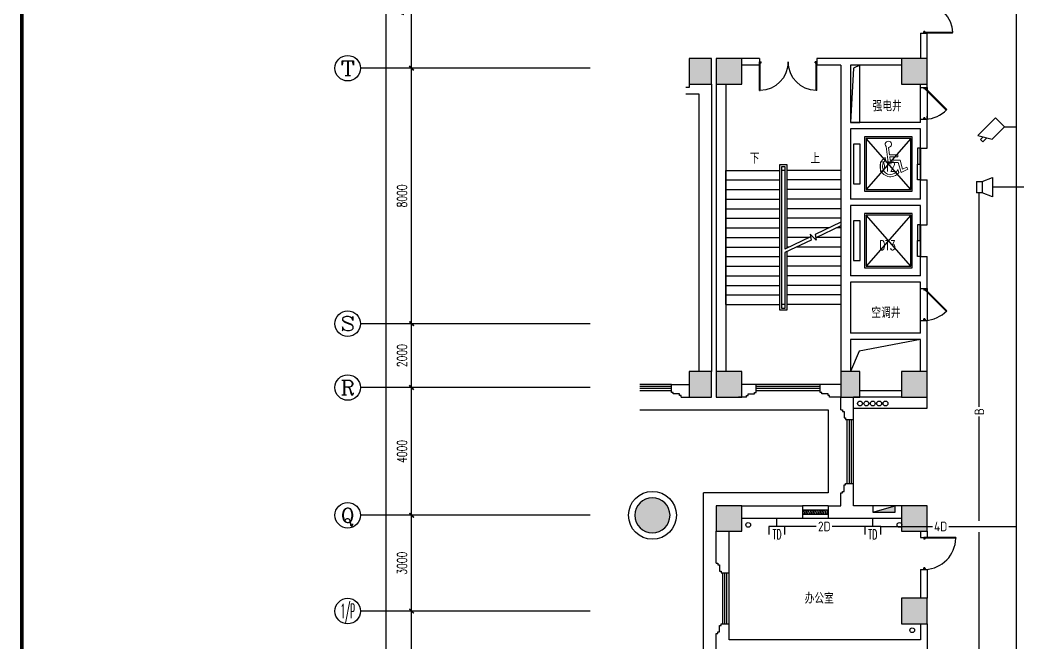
# Model space of a CAD drawing. Extents: x 190999 to 834799, y -200814 to 215286.
# Drawn here: x 751639 to 782899, y 109304 to 128814 of the extents above; entities that cross this region are included whole.
import ezdxf
from ezdxf.enums import TextEntityAlignment as Align

# ---------------------------------------------------------------- set-up
doc = ezdxf.new("R2010")
doc.units = 0
doc.header["$LTSCALE"] = 1000
doc.header["$MEASUREMENT"] = 0
doc.linetypes.add('CONTINOUS', pattern=[0])
for name, color, linetype in [('00-EQUIP', 3, 'Continuous'), ('00-SIG_TEXT', 7, 'Continuous'), ('00-WIRE-4', 6, 'Continuous'), ('A-墙线', 2, 'Continuous'), ('A-外包装修', 250, 'Continuous'), ('A-外窗', 145, 'Continuous'), ('A-门', 167, 'Continuous'), ('AXIS', 3, 'Continuous'), ('AXIS_TEXT', 7, 'Continuous'), ('COLUMN', 2, 'Continuous'), ('DIM_SYMB', 3, 'Continuous'), ('EQUIP_消火栓', 6, 'Continuous'), ('PUB_HATCH', 250, 'Continuous'), ('PUB_TEXT', 7, 'Continuous'), ('STAIR', 5, 'Continuous'), ('WALL', 4, 'Continuous'), ('WINDOW', 7, 'Continuous'), ('图框', 189, 'Continuous'), ('房间名称', 7, 'Continuous'), ('桥架', 1, 'Continuous'), ('洞口线', 177, 'Continuous'), ('电井开洞', 6, 'Continuous'), ('雨水管', 3, 'Continuous')]:
    doc.layers.add(name, color=color, linetype=linetype)
doc.layers.add('1-3残疾人坐席', color=7, linetype='Continuous', lineweight=9)
doc.styles.add('-GBCBIGGBENOR', font='GBENOR.shx', dxfattribs={"bigfont": 'GBCBIG.shx'})
doc.styles.add('_COMPLEX', font='COMPLEX.shx', dxfattribs={"width": 0.5})
doc.styles.add('_TCH_AXIS', font='COMPLEX', dxfattribs={"bigfont": 'GBCBIG'})
doc.styles.add('_TCH_DIM', font='SIMPLEX', dxfattribs={"bigfont": 'GBCBIG'})
doc.styles.add('COMPLEX', font='COMPLEX')
doc.styles.add('DIM_FONT', font='SIMPLEX', dxfattribs={"width": 0.7, "bigfont": 'GBCBIG'})
doc.styles.get("Standard").update_dxf_attribs({"font": 'simhei.ttf'})
doc.dimstyles.new('DIMN', dxfattribs={"dimtxt": 300, "dimasz": 100, "dimexe": 250, "dimexo": 300, "dimgap": 150, "dimtad": 1, "dimdec": 0, "dimzin": 0, "dimdsep": 46, "dimtxsty": 'DIM_FONT', "dimblk": 'ARCHTICK', "dimcen": 0.09, "dimclrt": 7, "dimazin": 2, "dimtfac": 1, "dimtdec": 0, "dimtix": 1, "dimtmove": 2, "dimatfit": 3, "dimfxl": 0, "dimtolj": 1, "dimtzin": 0, "dimarcsym": 0})

# ---------------------------------------------------------------- blocks, each defined once
blk = doc.blocks.new('TJAD_TK_A0')
at = {"layer": '图框', "const_width": 1.2}
blk.add_lwpolyline([(2151.999779785468, -431.7027941768342), (2151.999779785468, 389.2972058231658), (997.9997797854685, 389.2972058231658), (997.9997797854685, -431.7027941768342)], close=True, dxfattribs=at)
blk = doc.blocks.new('m1800')
at = {"layer": 'A-墙线'}
for p, q in [((-900, -100), (-900, 100)), ((900, -100), (900, 100))]:
    blk.add_line(p, q, dxfattribs=at)
at = {"layer": 'A-门'}
for p, q in [((-900, 900), (-899.9999999999418, 9.313225746154785e-10)), ((-900, 900), (-880.0000000000582, 899.9999999990687)), ((-880.0000000000582, 899.9999999990687), (-879.9999999999418, 50.00000000093132)), ((880.0000000000582, 899.9999999990687), (879.9999999999418, 50.00000000093132)), ((900, 900), (880.0000000000582, 899.9999999990687)), ((900, 900), (899.9999999999418, 9.313225746154785e-10)), ((-899.9999999999418, 50.00000000093132), (-870.0000000000582, 50.00000000093132)), ((-899.9999999999418, 9.313225746154785e-10), (-849.9999999999418, 9.313225746154785e-10)), ((-870.0000000000582, 50.00000000093132), (-870, 30)), ((-870, 30), (-849.9999999999418, 30.00000000093132)), ((-849.9999999999418, 30.00000000186265), (-849.9999999999418, 9.313225746154785e-10)), ((849.9999999999418, 30.00000000186265), (849.9999999999418, 9.313225746154785e-10)), ((870, 30), (849.9999999999418, 30.00000000093132)), ((899.9999999999418, 9.313225746154785e-10), (849.9999999999418, 9.313225746154785e-10)), ((870.0000000000582, 50.00000000093132), (870, 30)), ((899.9999999999418, 50.00000000093132), (870.0000000000582, 50.00000000093132))]:
    blk.add_line(p, q, dxfattribs=at)
for centre, start, end in [((-900, 0), 0, 88.72665564132167), ((900, 0), 91.27334436201257, 180)]:
    blk.add_arc(centre, 900, start, end, dxfattribs=at)
blk = doc.blocks.new('wza')
at = {"layer": '1-3残疾人坐席', "linetype": 'CONTINOUS'}
for p, q in [((0, 0), (-65.92103317385772, 501.259221150307)), ((40.34413458604831, 245.4232261337456), (10.43635719484882, 472.8400076992111)), ((-83.20065364841139, 80.454939481162), (-93.68438058072934, 160.1725128249964)), ((0, 0), (317.6950926940772, -1.64244556799531e-06)), ((40.3441345867468, 245.4232261337456), (301.9591099754325, 245.4232247801265)), ((63.15117290557828, 71.999999671767), (49.81291678763228, 173.4232260875287)), ((49.81291678763228, 173.4232260875287), (301.9591096029035, 173.4232247829204)), ((63.15117290557828, 71.999999671767), (371.7653968639788, 71.99999807501445)), ((301.9591096029035, 173.4232247829204), (301.959109976131, 245.4232247801265)), ((371.7653968639788, 71.99999807501445), (452.3839526305674, -205.6966173108667)), ((306.5511975293048, -219.8632119825343), (334.2759955825168, -315.3633423000574)), ((317.6950926940772, -1.64244556799531e-06), (407.3163418309996, -308.7070643706247)), ((407.3163418309996, -308.7070643706247), (615.2490263903746, -204.7994084716775)), ((452.3839526305674, -205.6966173108667), (583.0641903625219, -140.3933812931064)), ((583.0641903625219, -140.3933812931064), (615.2490263903746, -204.7994084716775))]:
    blk.add_line(p, q, dxfattribs=at)
for centre, radius, start, end in [((4.099231155589223, 570.3656342902686), 98.37953947765384, 273.7427053465065, 224.6236590530771), ((72.33969137939857, -120.7537110627163), 326.3181513302728, 120.5825845909829, 323.3889255196984), ((72.33969137939857, -120.7537110627163), 254.318151076953, 127.705102857942, 337.0637461616881)]:
    blk.add_arc(centre, radius, start, end, dxfattribs=at)
blk = doc.blocks.new('$TwtSys$00000434')
for p, q in [((-0.5, 0.5), (-0.5, -0.5)), ((-0.5, -0.5), (0.5, 0.5)), ((0.5, 0.5), (-0.5, 0.5)), ((0.5, -0.5), (0.5, 0.5)), ((-0.5, -0.5), (0.5, -0.5))]:
    blk.add_line(p, q)
blk.add_solid([(0.5, -0.5), (0.5, 0.5), (-0.5, -0.5)])
blk = doc.blocks.new('bfm01')
at = {"layer": 'A-墙线'}
for p, q in [((-200.0030517580453, -0.004291533608920872), (-0.003051758045330644, -0.004291533608920872)), ((-200.0030517580453, -1000.004291533609), (-0.003051758045330644, -1000.004291533609))]:
    blk.add_line(p, q, dxfattribs=at)
at = {"layer": 'A-门'}
for p, q in [((-200.0030517578125, -1000.004291533609), (-200.0030517578125, -0.004291533608920872)), ((-100.003051757114, -0.004291533667128533), (-100.003051757114, -50.00429153366713)), ((-70.00305175618269, -50.00429153366713), (-100.003051757114, -50.00429153366713)), ((-50.00305175711401, -30.00429153355071), (-70.00305175804533, -30.00429153360892)), ((-70.00305175804533, -30.00429153360892), (-70.00305175711401, -50.00429153366713)), ((-64.14518738078186, -44.14642715716036), (-50.0030517570849, -30.0042915334343)), ((-64.14518738081097, -44.14642715721857), (602.9494616675365, -711.241076205275)), ((-50.00305175711401, -0.004291533667128533), (-50.00305175711401, -30.00429153355071)), ((-50.00305175714311, -30.00429153360892), (617.0330152155366, -697.0403585060849)), ((-0.003051758045330644, -0.004291533608920872), (-0.003051758045330644, -1000.004291533609)), ((-70.00305175618269, -950.0042915336671), (-100.003051757114, -950.0042915336671)), ((-100.003051757114, -1000.004291533667), (-100.003051757114, -950.0042915336671)), ((-50.00305175711401, -1000.004291533667), (-100.003051757114, -1000.004291533667)), ((-70.00305175804533, -970.0042915337253), (-70.00305175711401, -950.0042915336671)), ((-50.00305175711401, -970.0042915337835), (-70.00305175804533, -970.0042915337253)), ((-50.00305175711401, -1000.004291533667), (-50.00305175711401, -970.0042915337835))]:
    blk.add_line(p, q, dxfattribs=at)
blk.add_arc((-100.003051757114, -0.004291533667128533), 1000, 272.8659839719306, 315.8103116972138, dxfattribs=at)
blk = doc.blocks.new('m1000')
at = {"layer": 'A-墙线'}
for p, q in [((0, 0), (0, 200)), ((1000, 0), (1000, 200))]:
    blk.add_line(p, q, dxfattribs=at)
at = {"layer": 'A-门'}
for p, q in [((0, 1100), (5.820766091346741e-11, 100.0000000009313)), ((0, 1100), (19.99999999994179, 1099.999999999069)), ((19.99999999994179, 1099.999999999069), (20.00000000005821, 150.0000000009313)), ((5.820766091346741e-11, 150.0000000009313), (29.99999999994179, 150.0000000009313)), ((5.820766091346741e-11, 100.0000000009313), (50.00000000005821, 100.0000000009313)), ((29.99999999994179, 150.0000000009313), (30, 130)), ((30, 130), (50.00000000005821, 130.0000000009313)), ((50.00000000005821, 130.0000000018626), (50.00000000005821, 100.0000000009313)), ((950.0000000000582, 130.0000000018626), (950.0000000000582, 100.0000000009313)), ((970.0000000001164, 130), (950.0000000000582, 130.0000000009313)), ((1000.000000000058, 100.0000000009313), (950.0000000000582, 100.0000000009313)), ((970.0000000001746, 150.0000000009313), (970.0000000001164, 130)), ((1000.000000000058, 150.0000000009313), (970.0000000001746, 150.0000000009313)), ((1000.000000000058, 150.0000000009313), (1000.000000000058, 100.0000000009313))]:
    blk.add_line(p, q, dxfattribs=at)
blk.add_arc((5.820766091346741e-11, 100.0000000009313), 1000, 2.865983971930656, 88.85400800037786, dxfattribs=at)
blk = doc.blocks.new('$WINLIB2D$00000039')
at = {"color": 0}
for p, q in [((0.5000000000016556, 0.4999999999536158), (-0.4999999999983444, 0.5000000000445652)), ((-0.4999999999994316, 0.1666666667124446), (0.5000000000005684, 0.1666666666205856)), ((-0.4518745131427337, -0.1666666666260426), (-0.5000000000072333, 0.08358586507802102)), ((-0.383883476490162, -0.166666666632409), (-0.4479860405916867, 0.1666666667078971)), ((-0.3158924398378105, -0.166666666637866), (-0.3799950039392783, 0.1666666667006211)), ((-0.2479014031852032, -0.166666666645142), (-0.3120039672867279, 0.1666666666951642)), ((-0.1799103665328516, -0.1666666666505989), (-0.2440129306343195, 0.1666666666887977)), ((-0.1119193298802728, -0.1666666666569654), (-0.1760218939817975, 0.1666666666824312)), ((-0.04392829322789282, -0.1666666666633319), (-0.1080308573293252, 0.1666666666760648)), ((0.02406274342471448, -0.1666666666696983), (-0.04003982067681022, 0.1666666666696983)), ((0.09205378007703047, -0.1666666666751553), (0.02795121597556971, 0.1666666666642413)), ((0.1600448167296094, -0.1666666666815217), (0.09594225262809175, 0.1666666666578749)), ((0.2280358533819609, -0.1666666666878882), (0.1639332892805214, 0.1666666666505989)), ((0.2960268900345682, -0.1666666666942547), (0.2319243259330435, 0.1666666666460515)), ((0.3640179266869765, -0.1666666667006211), (0.2999153625854802, 0.166666666639685)), ((0.432008963339527, -0.1666666667060781), (0.3679063992380023, 0.166666666632409)), ((0.4999999999916795, -0.1666666667115351), (0.4358974358904675, 0.1666666666260426)), ((-0.5000000000005755, -0.1666666666214951), (0.4999999999994245, -0.1666666667124446)), ((0.4999999999983302, -0.5000000000463842), (-0.5000000000016698, -0.4999999999554348))]:
    blk.add_line(p, q, dxfattribs=at)
blk = doc.blocks.new('_ArchTick')
at = {"const_width": 0.5}
blk.add_lwpolyline([(-0.7000000000000001, -0.7000000000000001), (0.7000000000000001, 0.7000000000000001)], dxfattribs=at)
blk = doc.blocks.new('*D591')
at = {"layer": 'AXIS', "color": 0, "lineweight": -2}
for p, q in [((764698.5377769041, 110303.6964817788), (763654.0967223461, 110303.6964817788)), ((763904.0967223461, 105303.6934300212), (763904.0967223461, 110303.6964817788)), ((764698.5377769041, 105303.6934300212), (763654.0967223461, 105303.6934300212))]:
    blk.add_line(p, q, dxfattribs=at)
at = {"layer": 'Defpoints', "color": 0}
for p in [(763904.0967223461, 110303.6964817788), (764998.5377769041, 110303.6964817788), (764998.5377769041, 105303.6934300212)]:
    blk.add_point(p, dxfattribs=at)
at = {"layer": 'AXIS', "color": 0, "lineweight": -2, "xscale": 100, "yscale": 100, "zscale": 100}
for p, rotation in [((763904.0967223461, 110303.6964817788), 90), ((763904.0967223461, 105303.6934300212), 270)]:
    blk.add_blockref('_ArchTick', p, dxfattribs=dict(at, rotation=rotation))
at = {"layer": 'AXIS', "color": 7, "insert": (763604.0967223461, 107803.6949559002), "char_height": 300, "attachment_point": 5, "rotation": 90, "style": 'DIM_FONT'}
blk.add_mtext('\\A1;5000', dxfattribs=at)
blk = doc.blocks.new('*D592')
at = {"layer": 'AXIS', "color": 0, "lineweight": -2}
for p, q in [((764698.5377769041, 113303.6934300212), (763654.0967223461, 113303.6934300212)), ((763904.0967223461, 110303.6964817788), (763904.0967223461, 113303.6934300212)), ((764698.5377769041, 110303.6964817788), (763654.0967223461, 110303.6964817788))]:
    blk.add_line(p, q, dxfattribs=at)
at = {"layer": 'Defpoints', "color": 0}
for p in [(763904.0967223461, 113303.6934300212), (764998.5377769041, 113303.6934300212), (764998.5377769041, 110303.6964817788)]:
    blk.add_point(p, dxfattribs=at)
at = {"layer": 'AXIS', "color": 0, "lineweight": -2, "xscale": 100, "yscale": 100, "zscale": 100}
for p, rotation in [((763904.0967223461, 113303.6934300212), 90), ((763904.0967223461, 110303.6964817788), 270)]:
    blk.add_blockref('_ArchTick', p, dxfattribs=dict(at, rotation=rotation))
at = {"layer": 'AXIS', "color": 7, "insert": (763604.0967223461, 111803.6949559002), "char_height": 300, "attachment_point": 5, "rotation": 90, "style": 'DIM_FONT'}
blk.add_mtext('\\A1;3000', dxfattribs=at)
blk = doc.blocks.new('*D593')
at = {"layer": 'AXIS', "color": 0, "lineweight": -2}
for p, q in [((764698.5377769041, 117303.6934300213), (763654.0967223461, 117303.6934300213)), ((763904.0967223461, 113303.6934300212), (763904.0967223461, 117303.6934300213)), ((764698.5377769041, 113303.6934300212), (763654.0967223461, 113303.6934300212))]:
    blk.add_line(p, q, dxfattribs=at)
at = {"layer": 'Defpoints', "color": 0}
for p in [(763904.0967223461, 117303.6934300213), (764998.5377769041, 117303.6934300213), (764998.5377769041, 113303.6934300212)]:
    blk.add_point(p, dxfattribs=at)
at = {"layer": 'AXIS', "color": 0, "lineweight": -2, "xscale": 100, "yscale": 100, "zscale": 100}
for p, rotation in [((763904.0967223461, 117303.6934300213), 90), ((763904.0967223461, 113303.6934300212), 270)]:
    blk.add_blockref('_ArchTick', p, dxfattribs=dict(at, rotation=rotation))
at = {"layer": 'AXIS', "color": 7, "insert": (763604.0967223461, 115303.6934300214), "char_height": 300, "attachment_point": 5, "rotation": 90, "style": 'DIM_FONT'}
blk.add_mtext('\\A1;4000', dxfattribs=at)
blk = doc.blocks.new('*D594')
at = {"layer": 'AXIS', "color": 0, "lineweight": -2}
for p, q in [((764698.5377769041, 119303.6934300213), (763654.0967223461, 119303.6934300213)), ((763904.0967223461, 117303.6934300213), (763904.0967223461, 119303.6934300213)), ((764698.5377769041, 117303.6934300213), (763654.0967223461, 117303.6934300213))]:
    blk.add_line(p, q, dxfattribs=at)
at = {"layer": 'Defpoints', "color": 0}
for p in [(763904.0967223461, 119303.6934300213), (764998.5377769041, 119303.6934300213), (764998.5377769041, 117303.6934300213)]:
    blk.add_point(p, dxfattribs=at)
at = {"layer": 'AXIS', "color": 0, "lineweight": -2, "xscale": 100, "yscale": 100, "zscale": 100}
for p, rotation in [((763904.0967223461, 119303.6934300213), 90), ((763904.0967223461, 117303.6934300213), 270)]:
    blk.add_blockref('_ArchTick', p, dxfattribs=dict(at, rotation=rotation))
at = {"layer": 'AXIS', "color": 7, "insert": (763604.0967223461, 118303.6934300215), "char_height": 300, "attachment_point": 5, "rotation": 90, "style": 'DIM_FONT'}
blk.add_mtext('\\A1;2000', dxfattribs=at)
blk = doc.blocks.new('*D595')
at = {"layer": 'AXIS', "color": 0, "lineweight": -2}
for p, q in [((764698.5377769041, 127303.6934300216), (763654.0967223461, 127303.6934300216)), ((763904.0967223461, 119303.6934300213), (763904.0967223461, 127303.6934300216)), ((764698.5377769041, 119303.6934300213), (763654.0967223461, 119303.6934300213))]:
    blk.add_line(p, q, dxfattribs=at)
at = {"layer": 'Defpoints', "color": 0}
for p in [(763904.0967223461, 127303.6934300216), (764998.5377769041, 127303.6934300216), (764998.5377769041, 119303.6934300213)]:
    blk.add_point(p, dxfattribs=at)
at = {"layer": 'AXIS', "color": 0, "lineweight": -2, "xscale": 100, "yscale": 100, "zscale": 100}
for p, rotation in [((763904.0967223461, 127303.6934300216), 90), ((763904.0967223461, 119303.6934300213), 270)]:
    blk.add_blockref('_ArchTick', p, dxfattribs=dict(at, rotation=rotation))
at = {"layer": 'AXIS', "color": 7, "insert": (763604.0967223461, 123303.6934300216), "char_height": 300, "attachment_point": 5, "rotation": 90, "style": 'DIM_FONT'}
blk.add_mtext('\\A1;8000', dxfattribs=at)
blk = doc.blocks.new('*D596')
at = {"layer": 'AXIS', "color": 0, "lineweight": -2}
for p, q in [((764698.5377769041, 131303.6934300216), (763654.0967223461, 131303.6934300216)), ((763904.0967223461, 127303.6934300216), (763904.0967223461, 131303.6934300216)), ((764698.5377769041, 127303.6934300216), (763654.0967223461, 127303.6934300216))]:
    blk.add_line(p, q, dxfattribs=at)
at = {"layer": 'Defpoints', "color": 0}
for p in [(763904.0967223461, 131303.6934300216), (764998.5377769041, 131303.6934300216), (764998.5377769041, 127303.6934300216)]:
    blk.add_point(p, dxfattribs=at)
at = {"layer": 'AXIS', "color": 0, "lineweight": -2, "xscale": 100, "yscale": 100, "zscale": 100}
for p, rotation in [((763904.0967223461, 131303.6934300216), 90), ((763904.0967223461, 127303.6934300216), 270)]:
    blk.add_blockref('_ArchTick', p, dxfattribs=dict(at, rotation=rotation))
at = {"layer": 'AXIS', "color": 7, "insert": (763604.0967223461, 129303.6934300217), "char_height": 300, "attachment_point": 5, "rotation": 90, "style": 'DIM_FONT'}
blk.add_mtext('\\A1;4000', dxfattribs=at)
blk = doc.blocks.new('*D604')
at = {"layer": 'AXIS', "color": 0, "lineweight": -2}
for p, q in [((764698.5377769041, 145303.6934300216), (762854.0967223461, 145303.6934300216)), ((763104.0967223461, 57303.69648177939), (763104.0967223461, 145303.6934300216)), ((764698.5377769041, 57303.69648177939), (762854.0967223461, 57303.69648177939))]:
    blk.add_line(p, q, dxfattribs=at)
at = {"layer": 'Defpoints', "color": 0}
for p in [(763104.0967223461, 145303.6934300216), (764998.5377769041, 145303.6934300216), (764998.5377769041, 57303.69648177939)]:
    blk.add_point(p, dxfattribs=at)
at = {"layer": 'AXIS', "color": 0, "lineweight": -2, "xscale": 100, "yscale": 100, "zscale": 100}
for p, rotation in [((763104.0967223461, 145303.6934300216), 90), ((763104.0967223461, 57303.69648177939), 270)]:
    blk.add_blockref('_ArchTick', p, dxfattribs=dict(at, rotation=rotation))
at = {"layer": 'AXIS', "color": 7, "insert": (762804.0967223461, 101303.6949559006), "char_height": 300, "attachment_point": 5, "rotation": 90, "style": 'DIM_FONT'}
blk.add_mtext('\\A1;88000', dxfattribs=at)
blk = doc.blocks.new('_AXISO')
blk.add_circle((0, 0), 0.5)
at = {"layer": 'AXIS_TEXT', "style": 'COMPLEX', "width": 1.041666666666667}
blk.add_attdef('A', text='', height=0.56, dxfattribs=at).set_placement((-0.25, -0.28), (0.25, -0.28), align=Align.FIT)
blk = doc.blocks.new('_LINKPT1')
at = {"color": 0}
blk.add_line((0, 0), (0, 0), dxfattribs=at)
blk = doc.blocks.new('IO37IMB6')
for p, q in [((-0.5, 0.4990009990009556), (-0.5, 0.9990009990009556)), ((0.5, 0.9990009990009556), (0.5, 0.4990009990009556)), ((0.5, 0.4990009990009556), (-0.5, 0.4990009990009556)), ((0, 0.4995004995004778), (0, 0))]:
    blk.add_line(p, q)
at = {"xscale": 0.002, "yscale": 0.002, "zscale": 0.002}
for p in [(0, 1.383711617401852), (-0.5, 0.4990009990009556), (0, 0), (0.5, 0.4990009990009556)]:
    blk.add_blockref('_LINKPT1', p, dxfattribs=at)
at = {"style": '_COMPLEX', "width": 0.6, "flags": 8}
blk.add_attdef('$TEXT$', text='', height=0.6, dxfattribs=at).set_placement((0, 1), align=Align.MIDDLE_CENTER)
at = {"flags": 9}
blk.add_attdef('A', (0, 0), '', height=2e-05, dxfattribs=at)
blk = doc.blocks.new('_I71UQN')
for p, q in [((-0.8374012925487477, 0.1000000000003638), (-0.608571428572759, 0.1000000000003638)), ((-0.8374012925487477, -0.1000000000003638), (-0.8374012925487477, 0.1000000000003638)), ((-0.7799999999988358, 0.3999999999996362), (-0.3228571428553551, -0.3999999999996362)), ((0.7799999999988358, 0.3999999999996362), (-0.7799999999988358, 0.3999999999996362)), ((0.7799999999988358, 0.3999999999996362), (0.7799999999988358, -0.3999999999996362)), ((-0.8374012925487477, -0.1000000000003638), (-0.4942857142850698, -0.1000000000003638)), ((0.7799999999988358, -0.3999999999996362), (-0.3228571428553551, -0.3999999999996362))]:
    blk.add_line(p, q)
at = {"xscale": 0.002, "yscale": 0.002, "zscale": 0.002}
for p in [(0, 0.3999999999996362), (0.7799999999988358, 0), (0, -0.3999999999996362)]:
    blk.add_blockref('_LINKPT1', p, dxfattribs=at)
at = {"flags": 9}
blk.add_attdef('A', (0, 0), '', height=2e-05, dxfattribs=at)
blk = doc.blocks.new('OS28WV87')
for p, q in [((0, 0.3500000000000001), (0, -0.3500000000000001)), ((0, 0.3500000000000001), (0.3500000000000001, 0.3500000000000001)), ((0.3500000000000001, 0.3500000000000001), (1, 0.6)), ((0.3500000000000001, 0.3500000000000001), (0.3500000000000001, -0.3500000000000001)), ((1, 0.6), (1, -0.6)), ((0.3500000000000001, -0.3500000000000001), (0, -0.3500000000000001)), ((1, -0.6), (0.3500000000000001, -0.3500000000000001))]:
    blk.add_line(p, q)
at = {"xscale": 0.002, "yscale": 0.002, "zscale": 0.002}
for p in [(0, 0), (0.175, 0.3500000000000001), (1, 0), (0.175, -0.3500000000000001)]:
    blk.add_blockref('_LINKPT1', p, dxfattribs=at)
at = {"flags": 9}
blk.add_attdef('A', (0, 0), '', height=2e-05, dxfattribs=at)

msp = doc.modelspace()

# ---------------------------------------------------------------- hatches: boundary and pattern name
at = {"layer": 'PUB_HATCH'}
for points in [[(773298.5377769031, 126803.6972447124), (773298.5377769031, 127603.696481773), (772598.540828661, 127603.696481773), (772598.540828661, 126803.6972447124)], [(774248.540828661, 126803.6972447124), (774248.540828661, 127603.696481773), (773448.5377769031, 127603.696481773), (773448.5377769031, 126803.6972447124)], [(780048.5377769031, 126803.6972447127), (780048.5377769031, 127603.696481773), (779248.5347251453, 127603.696481773), (779248.5347251453, 126803.6972447124)], [(773298.5377769031, 117003.696481773), (773298.5377769031, 117803.6957188335), (772598.540828661, 117803.6957188335), (772598.540828661, 117003.696481773)], [(774248.5370139683, 117003.6964817746), (774248.537013966, 117803.6926670734), (773448.5377769043, 117803.692667073), (773448.5377769031, 117003.696481773)], [(777948.5438804185, 117003.6964817732), (777948.5438804128, 117803.6934300154), (777348.5377769008, 117803.6934300154), (777348.5377769029, 117003.6964817732)], [(780048.5377769031, 117003.696481773), (780048.5377769022, 117803.6926670783), (779248.5339622014, 117803.6926670776), (779248.5339622038, 117003.6964817746)], [(770898.5377649822, 113303.6964817725, 0.9999999999999999), (771998.5377888241, 113303.6964817725, 0.9999999999999999)], [(774248.5377769002, 112803.6964817703), (774248.5377768993, 113603.6964817746), (773448.5377769031, 113603.696481773), (773448.5377769048, 112803.6964817691)], [(780048.5377768993, 112803.6964817693), (780048.5377769031, 113603.696481773), (779248.5339622074, 113603.6964817693), (779248.5339622085, 112803.69648177)], [(780048.5377768991, 109903.6964817721), (780048.5377769029, 110703.6964817759), (779248.5339622071, 110703.6964817721), (779248.5339622083, 109903.6964817729)]]:
    msp.add_hatch(color=256, dxfattribs=at).paths.add_polyline_path(points)

# ---------------------------------------------------------------- linework, layer by layer
at = {"layer": '00-WIRE-4'}
for p, q in [((782475.5356823949, 125468.7973702654), (782848.5370139641, 125468.7973702654)), ((785236.8133964773, 123578.6938114914), (782098.5377769037, 123578.6938114914)), ((781686.0377769037, 116702.2629925926), (781686.0377769037, 123403.6938114914)), ((781686.0377769037, 113129.1929305215), (781686.0377769037, 116397.2629925926)), ((776580.4926433448, 112954.1929305214), (775598.5377769036, 112954.1929305213)), ((778098.5377769035, 112954.1929305214), (777081.0796597482, 112954.1929305214)), ((778598.5377769035, 112954.1929305214), (780215.2202304329, 112954.1929305214)), ((780734.4588216397, 112954.1929305214), (782848.5370139641, 112954.1929305215)), ((781686.0377769037, 108903.6945744306), (781686.0377769037, 112779.1929305215))]:
    msp.add_line(p, q, dxfattribs=at)
at = {"layer": 'A-墙线'}
for p, q in [((779848.5377769036, 128403.6964817845), (779848.5377769036, 127603.6964817845)), ((780048.5377769036, 127603.6964817845), (780048.5377769036, 128403.6964817845)), ((774798.5377769034, 127603.6964817845), (774248.5408286612, 127603.6964817845)), ((779248.5347251458, 127603.6964817845), (776598.5377769034, 127603.6964817845)), ((774798.5377769034, 127403.6964817845), (774248.5408286612, 127403.6964817845)), ((777348.5377769034, 127403.6964817845), (776598.5377769034, 127403.6964817845)), ((777348.5377769036, 127403.6964817845), (777348.5377769034, 117803.6934300273)), ((779248.5347251458, 127403.6964817845), (777648.5377769034, 127403.6964817845)), ((777648.5377769036, 127403.6964817845), (777648.5377769034, 125603.6964817845)), ((772598.5408286612, 126703.6964817845), (772498.5377769034, 126703.6964817845)), ((772598.5408286612, 126803.6972447244), (772598.5408286612, 126703.6964817845)), ((773298.5377769034, 126803.6972447239), (773298.5377769034, 117803.695718845)), ((773448.5377769034, 126803.6972447244), (773448.5377769034, 117703.6972447246)), ((773748.5377769038, 126803.6972447244), (773748.5377769038, 117803.6926670851)), ((779848.5377769034, 126703.692953191), (779848.5377769034, 126803.6972447246)), ((780048.5347251451, 126703.692953191), (780048.5377769034, 126803.6972447246)), ((772498.5377769034, 126503.6964817826), (772898.5377769034, 126503.6964817826)), ((772898.5377769034, 126503.6964817826), (772898.5377769034, 117803.695718845)), ((779848.5377769036, 125603.6964817845), (779848.5377769036, 125703.692953191)), ((780048.5377769034, 124803.6964817845), (780048.5377769036, 125803.6964817845)), ((779848.5377769036, 125603.6964817845), (777648.5377769036, 125603.6964817845)), ((777648.5377769036, 125403.6964817845), (777648.5377769036, 123203.6964817845)), ((779848.5377769036, 125403.6964817845), (777648.5377769036, 125403.6964817845)), ((779848.5377769036, 124803.6964817845), (779848.5377769036, 125403.6964817845)), ((779848.5377769036, 124803.6964817845), (780048.5377769034, 124803.6964817845)), ((779848.5377769036, 123203.6964817845), (779848.5377769036, 123803.6964817845)), ((779848.5377769036, 123803.6964817845), (780048.5377769034, 123803.6964817845)), ((780048.5377769036, 122403.6964817845), (780048.5377769036, 123803.6964817845)), ((779848.5377769036, 123203.6964817845), (777648.5377769036, 123203.6964817845)), ((777648.5377769036, 123003.6964817845), (777648.5377769036, 120803.6964817845)), ((779848.5377769036, 123003.6964817845), (777648.5377769036, 123003.6964817845)), ((779848.5377769036, 122403.6964817845), (779848.5377769036, 123003.6964817845)), ((779848.5377769036, 122403.6964817845), (780048.5377769034, 122403.6964817845)), ((779848.5377769036, 120803.6964817845), (779848.5377769036, 121403.6964817845)), ((779848.5377769036, 121403.6964817845), (780048.5377769034, 121403.6964817845)), ((780048.5377769034, 120303.6964817845), (780048.5377769034, 121403.6964817845)), ((779848.5377769036, 120803.6964817845), (777648.5377769036, 120803.6964817845)), ((777648.5377769036, 120603.6964817845), (777648.5377769036, 119003.6964817847)), ((779848.5377769036, 120603.6964817845), (777648.5377769036, 120603.6964817845)), ((779848.5377769036, 120403.6891384951), (779848.5377769036, 120603.6964817845)), ((779848.5377769036, 119003.6964817847), (779848.5377769036, 119403.6891384951)), ((780048.5377769034, 117803.6926670902), (780048.5377769034, 119408.7020081063)), ((779848.5377769036, 119003.6964817847), (777648.5377769034, 119003.6964817847)), ((777648.5377769036, 118803.6964817845), (777648.5377769036, 117803.6934300273)), ((779848.5377769036, 118803.6964817845), (777648.5377769034, 118803.6964817845)), ((779848.5377769036, 117803.69266709), (779848.5377769036, 118803.6964817845)), ((772048.5301475088, 117403.6934300276), (772598.5408286612, 117403.6934300276)), ((772048.5301475088, 117153.6934300276), (772048.5301475088, 117403.6934300276)), ((774698.5377769034, 117403.693430028), (774248.5370139674, 117403.693430028)), ((774698.5377769034, 117153.6934300292), (774698.5377769034, 117403.6934300292)), ((777348.5377769034, 117403.693430028), (776698.5377769034, 117403.693430028)), ((776698.5377769038, 117153.6934300292), (776698.5377769038, 117403.6934300292)), ((772098.5301475088, 117153.6934300276), (772048.5301475088, 117153.6934300276)), ((772098.5301475088, 117103.6934300276), (772098.5301475088, 117153.6934300276)), ((772298.5301475088, 117103.693430028), (772098.5301475088, 117103.6934300276)), ((772298.5301475088, 117053.6934300276), (772298.5301475088, 117103.693430028)), ((772348.5301475088, 117053.6934300276), (772298.5301475088, 117053.6934300276)), ((772348.5301475088, 117003.6934300276), (772348.5301475088, 117053.6934300276)), ((772348.5301475088, 117003.6934300276), (772598.5408286612, 117003.6934300276)), ((774398.5377769034, 117003.6934300292), (774148.5347251456, 117003.693430028)), ((774398.5377769034, 117003.6934300292), (774398.5377769034, 117053.6934300292)), ((774398.5377769034, 117053.6934300292), (774448.5377769034, 117053.6934300292)), ((774448.5377769034, 117053.6934300292), (774448.5377769034, 117103.6934300294)), ((774448.5377769034, 117103.6934300294), (774648.5377769034, 117103.6934300292)), ((774648.5377769034, 117153.6934300292), (774698.5377769034, 117153.6934300292)), ((774648.5377769034, 117103.6934300292), (774648.5377769034, 117153.6934300292)), ((776748.5377769038, 117153.6934300292), (776698.5377769038, 117153.6934300292)), ((776748.5377769038, 117103.6934300292), (776748.5377769038, 117153.6934300292)), ((776948.5377769038, 117103.6934300294), (776748.5377769038, 117103.6934300292)), ((776948.5377769038, 117053.6934300292), (776948.5377769038, 117103.6934300294)), ((776998.5377769038, 117053.6934300292), (776948.5377769038, 117053.6934300292)), ((776998.5377769038, 117003.6934300292), (776998.5377769038, 117053.6934300292)), ((777348.5377769034, 117003.693430028), (776998.5377769034, 117003.693430028)), ((777348.5377769043, 116603.6964817851), (777348.5377769024, 117003.693430028)), ((779248.533962204, 117003.6964817845), (777748.5377769034, 117003.6964817845)), ((777748.5377769031, 116303.6964817852), (777748.537776903, 117003.6964817845)), ((779248.5339622028, 117203.6964817845), (777948.543880419, 117203.6964817845)), ((777348.5377769043, 116603.6964817852), (777398.5377769043, 116603.6964817852)), ((777398.5377769043, 116603.6964817852), (777398.5377769043, 116553.6964817852)), ((777398.5377769043, 116553.6964817852), (777448.5377769045, 116553.6964817852)), ((777448.5377769045, 116553.6964817852), (777448.5377769043, 116353.6964817852)), ((777448.5377769043, 116353.6964817852), (777498.5377769043, 116353.6964817852)), ((777498.5377769043, 116353.6964817852), (777498.5377769043, 116303.6964817852)), ((777498.5377769043, 116303.6964817852), (777748.5377769043, 116303.6964817852)), ((777448.5377769043, 114253.6964817847), (777498.5377769043, 114253.6964817847)), ((777448.5377769045, 114053.6964817847), (777448.5377769043, 114253.6964817847)), ((777498.5377769043, 114253.6964817847), (777498.5377769043, 114303.6964817847)), ((777498.5377769043, 114303.6964817847), (777748.5377769043, 114303.6964817847)), ((777748.5377769031, 113603.6964817845), (777748.5377769031, 114303.6964817852)), ((777348.5377769031, 113603.6964817844), (777348.5377769031, 114003.6964817852)), ((777348.5377769043, 114003.6964817847), (777398.5377769043, 114003.6964817847)), ((777398.5377769043, 114053.6964817847), (777448.5377769045, 114053.6964817847)), ((777398.5377769043, 114003.6964817847), (777398.5377769043, 114053.6964817847)), ((779348.5408286612, 113603.6964817845), (777748.5377769034, 113603.6964817845)), ((776148.5419730603, 113203.6964817537), (774248.5377769005, 113203.6964817537)), ((779248.5339622087, 113203.6964817718), (776948.5419730602, 113203.6964817718)), ((773448.5377769034, 111803.694955906), (773448.5377769038, 112803.6964817811)), ((773848.5377769034, 111503.694955906), (773848.5377769038, 112803.6964817817)), ((779848.5377768998, 112803.6964817775), (779848.5377768996, 112603.6964817774)), ((780048.5377768998, 112803.6964817774), (780048.5377768998, 112603.6964817773)), ((773448.5377769034, 111803.694955906), (773498.5377769034, 111803.694955906)), ((773498.5377769034, 111803.694955906), (773498.5377769034, 111753.694955906)), ((773498.5377769034, 111753.694955906), (773548.5377769036, 111753.694955906)), ((773548.5377769036, 111753.694955906), (773548.5377769034, 111553.694955906)), ((779848.5377769034, 111603.6964817773), (779848.5377769034, 110703.6934300276)), ((780048.5377769032, 111603.6964817773), (780048.5377769034, 110703.6964817877)), ((773548.5377769034, 111553.694955906), (773598.5377769034, 111553.694955906)), ((773598.5377769034, 111553.694955906), (773598.5377769034, 111503.694955906)), ((773598.5377769034, 111503.694955906), (773848.5377769034, 111503.694955906)), ((773548.5377769034, 109853.694955906), (773598.5377769034, 109853.694955906)), ((773548.5377769036, 109653.694955906), (773548.5377769034, 109853.694955906)), ((773598.5377769034, 109853.694955906), (773598.5377769034, 109903.694955906)), ((773598.5377769034, 109903.694955906), (773848.5377769034, 109903.694955906)), ((773848.5377769034, 109403.694955906), (773848.5377769034, 109903.694955906)), ((779848.5377769034, 109903.693430025), (779848.5377769034, 109403.6949559057)), ((780048.5377769034, 109903.693430024), (780048.5377769034, 106905.7353972515)), ((773448.5377769034, 109003.694955906), (773448.5377769034, 109603.694955906)), ((773448.5377769034, 109603.694955906), (773498.5377769034, 109603.694955906)), ((773498.5377769034, 109653.694955906), (773548.5377769036, 109653.694955906)), ((773498.5377769034, 109603.694955906), (773498.5377769034, 109653.694955906)), ((779848.5377769034, 109403.6949559057), (773848.5377769034, 109403.694955906))]:
    msp.add_line(p, q, dxfattribs=at)
at = {"layer": 'A-外包装修'}
for p, q in [((771048.5408286607, 116603.6934300274), (776948.5377769034, 116603.6934300273)), ((776948.5377769034, 116603.6934300273), (776948.5377769034, 114003.6934300276)), ((776948.5377769034, 114003.6934300276), (773048.5377769034, 114003.6934300276)), ((773048.5377769034, 88603.6964817844), (773048.5377769034, 114003.6934300276))]:
    msp.add_line(p, q, dxfattribs=at)
msp.add_circle((771448.5408286614, 113303.6934300269), 750, dxfattribs=at)
at = {"layer": 'A-外窗'}
for p, q in [((772048.5301475088, 117403.6934300276), (771048.5408286607, 117403.6934300276)), ((772048.5301475088, 117333.6934300276), (771048.5408286607, 117333.6934300276)), ((772048.5301475088, 117273.6934300276), (771048.5408286607, 117273.6934300276)), ((776698.5377769038, 117403.6934300292), (774698.5377769034, 117403.6934300292)), ((776698.5377769038, 117333.6934300292), (774698.5377769034, 117333.6934300292)), ((776698.5377769038, 117273.6934300292), (774698.5377769034, 117273.6934300292)), ((772048.5301475088, 117203.6934300276), (771048.5408286607, 117203.6934300276)), ((776698.5377769038, 117203.6934300292), (774698.5377769034, 117203.6934300292)), ((777548.5377769043, 114303.6964817847), (777548.5377769043, 116303.6964817852)), ((777618.5377769043, 114303.6964817847), (777618.5377769043, 116303.6964817852)), ((777678.5377769043, 114303.6964817847), (777678.5377769043, 116303.6964817852)), ((777748.5377769043, 114303.6964817847), (777748.5377769043, 116303.6964817852)), ((773648.5377769034, 109903.694955906), (773648.5377769034, 111503.694955906)), ((773718.5377769034, 109903.694955906), (773718.5377769034, 111503.694955906)), ((773778.5377769034, 109903.694955906), (773778.5377769034, 111503.694955906)), ((773848.5377769034, 109903.694955906), (773848.5377769034, 111503.694955906))]:
    msp.add_line(p, q, dxfattribs=at)
at = {"layer": 'A-门'}
for p, q in [((779848.5377769036, 124803.6964817845), (779848.5377769036, 123803.6964817845)), ((779848.5377769036, 122403.6964817845), (779848.5377769036, 121403.6964817845))]:
    msp.add_line(p, q, dxfattribs=at)
for points in [[(779833.5796687425, 124803.6964817845), (779753.6973476509, 124803.6964817845), (779753.6973476509, 124303.6964817845), (779833.5796687425, 124303.6964817845)], [(779833.5796687425, 123803.6964817845), (779753.6973476509, 123803.6964817845), (779753.6973476509, 124303.6964817845), (779833.5796687425, 124303.6964817845)], [(779833.5796687425, 122403.6964817845), (779753.6973476509, 122403.6964817845), (779753.6973476509, 121903.6964817845), (779833.5796687425, 121903.6964817845)], [(779833.5796687425, 121403.6964817845), (779753.6973476509, 121403.6964817845), (779753.6973476509, 121903.6964817845), (779833.5796687425, 121903.6964817845)]]:
    msp.add_lwpolyline(points, close=True, dxfattribs=at)
at = {"layer": 'AXIS'}
for p, q in [((769498.5377769041, 127303.6934300216), (762304.0967223461, 127303.6934300216)), ((769498.5377769041, 119303.6934300213), (762304.0967223461, 119303.6934300213)), ((769498.5377769041, 117303.6934300213), (762304.0967223461, 117303.6934300213)), ((769498.5377769041, 113303.6934300212), (762304.0967223461, 113303.6934300212)), ((769498.5377769041, 110303.6964817788), (762304.0967223461, 110303.6964817788))]:
    msp.add_line(p, q, dxfattribs=at)
at = {"layer": 'COLUMN'}
for p, q in [((773298.5377769031, 127603.696481773), (772598.540828661, 127603.696481773)), ((772598.540828661, 127603.696481773), (772598.540828661, 126803.6972447124)), ((773298.5377769031, 126803.6972447124), (773298.5377769031, 127603.696481773)), ((774248.540828661, 127603.696481773), (773448.5377769031, 127603.696481773)), ((773448.5377769031, 127603.696481773), (773448.5377769031, 126803.6972447124)), ((774248.540828661, 126803.6972447124), (774248.540828661, 127603.696481773)), ((780048.5377769031, 127603.696481773), (779248.5347251453, 127603.696481773)), ((779248.5347251453, 127603.696481773), (779248.5347251453, 126803.6972447124)), ((780048.5377769031, 126803.6972447127), (780048.5377769031, 127603.696481773)), ((772598.540828661, 126803.6972447124), (773298.5377769031, 126803.6972447124)), ((773448.5377769031, 126803.6972447124), (774248.540828661, 126803.6972447124)), ((779248.5347251453, 126803.6972447124), (780048.5377769031, 126803.6972447127)), ((773298.5377769031, 117803.6957188335), (772598.540828661, 117803.6957188335)), ((772598.540828661, 117803.6957188335), (772598.540828661, 117003.696481773)), ((773298.5377769031, 117003.696481773), (773298.5377769031, 117803.6957188335)), ((774248.537013966, 117803.6926670734), (773448.5377769043, 117803.692667073)), ((773448.5377769043, 117803.692667073), (773448.5377769031, 117003.696481773)), ((774248.5370139683, 117003.6964817746), (774248.537013966, 117803.6926670734)), ((777948.5438804128, 117803.6934300154), (777348.5377769008, 117803.6934300154)), ((777348.5377769008, 117803.6934300154), (777348.5377769029, 117003.6964817732)), ((777948.5438804185, 117003.6964817732), (777948.5438804128, 117803.6934300154)), ((780048.5377769022, 117803.6926670783), (779248.5339622014, 117803.6926670776)), ((779248.5339622014, 117803.6926670776), (779248.5339622038, 117003.6964817746)), ((780048.5377769031, 117003.696481773), (780048.5377769022, 117803.6926670783)), ((772598.540828661, 117003.696481773), (773298.5377769031, 117003.696481773)), ((773448.5377769031, 117003.696481773), (774248.5370139683, 117003.6964817746)), ((777348.5377769029, 117003.6964817732), (777948.5438804185, 117003.6964817732)), ((779248.5339622038, 117003.6964817746), (780048.5377769031, 117003.696481773)), ((774248.5377768993, 113603.6964817746), (773448.5377769031, 113603.696481773)), ((773448.5377769031, 113603.696481773), (773448.5377769048, 112803.6964817691)), ((774248.5377769002, 112803.6964817703), (774248.5377768993, 113603.6964817746)), ((780048.5377769031, 113603.696481773), (779248.5339622074, 113603.6964817693)), ((779248.5339622074, 113603.6964817693), (779248.5339622085, 112803.69648177)), ((780048.5377768993, 112803.6964817693), (780048.5377769031, 113603.696481773)), ((773448.5377769048, 112803.6964817691), (774248.5377769002, 112803.6964817703)), ((779248.5339622085, 112803.69648177), (780048.5377768993, 112803.6964817693)), ((780048.5377769029, 110703.6964817759), (779248.5339622071, 110703.6964817721)), ((779248.5339622071, 110703.6964817721), (779248.5339622083, 109903.6964817729)), ((780048.5377768991, 109903.6964817721), (780048.5377769029, 110703.6964817759)), ((779248.5339622083, 109903.6964817729), (780048.5377768991, 109903.6964817721))]:
    msp.add_line(p, q, dxfattribs=at)
for start, end in [(0, 180), (180, 0)]:
    msp.add_arc((771448.5377769031, 113303.6964817725), 550.000011920929, start, end, dxfattribs=at)
at = {"layer": 'DIM_SYMB'}
for points in [[(774591.0377769037, 124103.6926670843, 0, 0, 0), (774591.0377769034, 118853.3452013201, 0, 0, 0), (776503.5377769062, 118853.3452013113, 0, 0, 0), (776503.5377769035, 121403.6926670838, 80, 0, 0), (776503.5377769031, 121703.6926670838, 0, 0, 0)], [(776503.5377769031, 124103.6926670881, 0, 0, 0), (776503.5377769029, 122603.6926670874, 80, 0, 0), (776503.5377769029, 122303.6926670874, 0, 0, 0)]]:
    msp.add_lwpolyline(points, format="xyseb", dxfattribs=at)
at = {"layer": 'STAIR'}
for p, q in [((779537.0380612289, 125103.6964817845), (778137.0380612289, 123503.6964817845)), ((779537.0380612289, 123503.6964817845), (778137.0380612289, 125103.6964817845)), ((773748.5377769029, 119903.6926670846), (773748.5377769029, 124103.6926670846)), ((773748.5377769029, 124103.6926670846), (775438.5377768925, 124103.6926670872)), ((775438.5377768968, 124283.6926672115), (775658.5377769036, 124283.6926672115)), ((775438.5377768968, 119723.6926670207), (775438.5377768968, 124283.6926672115)), ((775498.5377768968, 124223.6926672115), (775598.5377769036, 124223.6926672115)), ((775498.5377768968, 119783.6926672115), (775498.5377768968, 124223.6926672115)), ((775498.5377769029, 119903.6926670846), (775498.5377769029, 124103.6926670846)), ((775598.5377769029, 124103.6926670846), (775498.5377769029, 124103.6926670846)), ((775598.5377769036, 124223.6926672115), (775598.5377769031, 121639.1543655829)), ((775598.5377769029, 124103.6926670846), (775598.5377769016, 121639.1543655822)), ((775658.5377769036, 124283.6926672115), (775658.53777691, 121667.9543655866)), ((777348.5377769029, 124103.6926670846), (775658.5377769101, 124103.6926670872)), ((777348.5377769029, 124103.6926670846), (777348.5377769017, 122479.1543655987)), ((773748.5377769029, 123803.6926670846), (775438.5377768925, 123803.6926670872)), ((777348.5377769029, 123803.6926670846), (775658.5377769101, 123803.6926670872)), ((773748.5377769029, 123503.6926670846), (775438.5377768925, 123503.6926670872)), ((777348.5377769029, 123503.6926670846), (775658.5377769101, 123503.6926670872)), ((773748.5377769029, 123203.6926670846), (775438.5377768925, 123203.6926670872)), ((777348.5377769029, 123203.6926670846), (775658.5377769101, 123203.6926670872)), ((773748.5377769029, 122903.6926670846), (775438.5377768925, 122903.6926670872)), ((777348.5377769029, 122903.6926670846), (775658.5377769101, 122903.6926670872)), ((773748.5377769029, 122603.6926670846), (775438.5377768925, 122603.6926670698)), ((777348.5377769029, 122603.6926670846), (775658.5377769101, 122603.6926670872)), ((779537.0380612289, 122703.6964817845), (778137.0380612289, 121103.6964817845)), ((779537.0380612289, 121103.6964817845), (778137.0380612289, 122703.6964817845)), ((773748.5377769029, 122303.6926670846), (775438.5377768925, 122303.6926670872)), ((776982.9925716517, 122303.6926670832), (775658.5377769101, 122303.6926670872)), ((777348.5377769016, 122479.154365577), (776544.9698880548, 122093.4417789404)), ((777348.5377769016, 122368.230968587), (776564.0867572937, 121991.6944791778)), ((777348.5377769029, 122303.6926670846), (777214.0829821248, 122303.6926670829)), ((777348.5377769017, 122368.2309685752), (777348.5377769029, 119903.6926670846)), ((773748.5377769029, 122003.6926670846), (775438.5377768925, 122003.6926670872)), ((776400.9798813527, 122024.3265757241), (775598.5377769015, 121639.1543655834)), ((776420.0967505916, 121922.579275961), (775598.5377769017, 121528.2309685884)), ((776357.9925716869, 122003.6926670829), (775658.5377769101, 122003.6926670872)), ((776577.9181088039, 121918.0787294796), (776385.6099210328, 122106.1313910228)), ((776385.6099210328, 122106.1313910228), (776420.0967505916, 121922.579275961)), ((776544.9698880548, 122093.4417789404), (776577.9181088039, 121918.0787294796)), ((777348.5377769029, 122003.6926670846), (776589.0829821196, 122003.6926670825)), ((773748.5377769029, 121703.6926670846), (775438.5377768925, 121703.6926670872)), ((775732.9925716594, 121703.6926670666), (775658.5377769101, 121703.6926670698)), ((777348.5377769029, 121703.6926670846), (775964.0829820378, 121703.6926670686)), ((773748.5377769029, 121403.6926670846), (775438.5377768925, 121403.6926670872)), ((775598.5377769016, 121528.2309686027), (775598.5377769029, 119903.6926670846)), ((775598.5377769031, 121528.2309686035), (775598.5377769036, 119783.6926672115)), ((775658.5377769101, 121557.0309686068), (775658.5377769036, 119723.6926670207)), ((777348.5377769029, 121403.6926670846), (775658.5377769101, 121403.6926670872)), ((773748.5377769029, 121103.6926670846), (775438.5377768925, 121103.6926670872)), ((777348.5377769029, 121103.6926670846), (775658.5377769101, 121103.6926670872)), ((773748.5377769029, 120803.6926670846), (775438.5377768925, 120803.6926670872)), ((777348.5377769029, 120803.6926670846), (775658.5377769101, 120803.6926670872)), ((773748.5377769029, 120503.6926670846), (775438.5377768925, 120503.6926670872)), ((777348.5377769029, 120503.6926670846), (775658.5377769101, 120503.6926670872)), ((773748.5377769029, 120203.6926670846), (775438.5377768925, 120203.6926670872)), ((777348.5377769029, 120203.6926670846), (775658.5377769101, 120203.6926670872)), ((773748.5377769029, 119903.6926670846), (775438.5377768925, 119903.6926670872)), ((775598.5377769029, 119903.6926670846), (775498.5377769029, 119903.6926670846)), ((775598.5377769036, 119783.6926672115), (775498.5377768968, 119783.6926672115)), ((777348.5377769029, 119903.6926670846), (775658.5377769101, 119903.6926670872)), ((775658.5377769036, 119723.6926670207), (775438.5377768968, 119723.6926670207))]:
    msp.add_line(p, q, dxfattribs=at)
for points in [[(779587.0380612289, 123453.6964817845), (779587.0380612289, 125153.6964817845), (778087.0380612289, 125153.6964817845), (778087.0380612289, 123453.6964817845)], [(779537.0380612289, 123503.6964817845), (779537.0380612289, 125103.6964817845), (778137.0380612289, 125103.6964817845), (778137.0380612289, 123503.6964817845)], [(777951.9644026306, 123685.7801372061), (777951.9644026306, 124921.6128263628), (777741.9472804988, 124921.6128263628), (777741.9472804988, 123685.7801372061)], [(779587.0380612289, 121053.6964817845), (779587.0380612289, 122753.6964817845), (778087.0380612289, 122753.6964817845), (778087.0380612289, 121053.6964817845)], [(779537.0380612289, 121103.6964817845), (779537.0380612289, 122703.6964817845), (778137.0380612289, 122703.6964817845), (778137.0380612289, 121103.6964817845)], [(777951.9644026306, 121285.7801372058), (777951.9644026306, 122521.6128263628), (777741.9472804988, 122521.6128263628), (777741.9472804988, 121285.7801372058)]]:
    msp.add_lwpolyline(points, close=True, dxfattribs=at)
at = {"layer": 'WALL'}
for p, q in [((774248.5377769, 113603.6964817532), (776148.5419730601, 113603.6964817537)), ((776148.5419730601, 113603.6964817532), (776148.5419730603, 113203.6964817537)), ((776948.5419730601, 113603.6964817717), (777348.5377769036, 113603.6964817718)), ((776948.5419730601, 113603.6964817717), (776948.5419730602, 113203.6964817718))]:
    msp.add_line(p, q, dxfattribs=at)
at = {"layer": '桥架'}
msp.add_line((782848.5370139641, 79603.69648177897), (782848.5370139641, 130603.696481779), dxfattribs=at)
at = {"layer": '洞口线'}
msp.add_lwpolyline([(779848.5377769034, 118803.696481791), (777924.5092721627, 118445.1296945359), (777648.540828657, 117803.6934300339)], dxfattribs=at)
at = {"layer": '电井开洞', "color": 4}
msp.add_lwpolyline([(777948.5377769034, 127403.6964817789), (777648.5377769035, 127403.6964817789), (777648.5377769035, 125603.6964817789), (777948.5377769034, 125603.6964817789)], close=True, dxfattribs=at)
at = {"layer": '电井开洞'}
msp.add_lwpolyline([(777948.5377769034, 127403.6964817789), (777743.1789118933, 127305.1232274864), (777648.5377769035, 125603.6964817789)], dxfattribs=at)
at = {"layer": '雨水管'}
msp.add_lwpolyline([(777748.5377769042, 116653.6964817795), (780048.5377769037, 116653.6964817795), (780048.5377769037, 117003.6964817797)], dxfattribs=at)
for centre in [(777948.537776904, 116803.696481779), (778148.537776904, 116803.696481779), (778348.537776904, 116803.696481779), (778548.537776904, 116803.696481779), (778748.537776904, 116803.696481779), (774448.5377769006, 113003.6964817608), (779184.2108046118, 113003.6964817608), (779584.2146193134, 109703.6934300014)]:
    msp.add_circle(centre, 75, dxfattribs=at)

# ---------------------------------------------------------------- block references
msp.add_blockref('wza', (778830.9780491792, 124349.7764167296))
at = {"layer": '00-EQUIP', "xscale": 500, "yscale": 500, "zscale": 500, "rotation": 45}
msp.add_blockref('_I71UQN', (782058.3426814954, 125334.4470818402), dxfattribs=at)
at = {"layer": '00-EQUIP', "xscale": 500, "yscale": 500, "zscale": 500}
msp.add_blockref('OS28WV87', (781598.5377769037, 123578.6938114914), dxfattribs=at)
at = {"layer": '00-EQUIP'}
ref = msp.add_blockref('IO37IMB6', (775348.5377769036, 113203.6934300218), dxfattribs=dict(at, xscale=-500, yscale=500, zscale=500, rotation=180))
ref.add_attrib('$TEXT$', 'TD', dxfattribs={"layer": '0', "height": 300, "style": '_COMPLEX', "width": 0.6, "flags": 8}).set_placement((775348.5377769036, 112703.6934300218), align=Align.MIDDLE_CENTER)
ref = msp.add_blockref('IO37IMB6', (778348.5377769035, 113203.6934300219), dxfattribs=dict(at, xscale=-500, yscale=500, zscale=500, rotation=180))
ref.add_attrib('$TEXT$', 'TD', dxfattribs={"layer": '0', "height": 300, "style": '_COMPLEX', "width": 0.6, "flags": 8}).set_placement((778348.5377769035, 112703.6934300219), align=Align.MIDDLE_CENTER)
at = {"layer": 'A-门', "xscale": -1}
for p, rotation in [((779948.5377769034, 129303.6964817845), 270), ((775698.5377769034, 127503.6964817845), 180)]:
    msp.add_blockref('m1800', p, dxfattribs=dict(at, rotation=rotation))
at = {"layer": 'A-门'}
for p in [(780048.5377769031, 126703.6972447246), (780048.5377769031, 120403.6934300287)]:
    msp.add_blockref('bfm01', p, dxfattribs=at)
at = {"layer": 'A-门', "rotation": 270}
msp.add_blockref('m1000', (779848.5377768998, 112603.6964817773), dxfattribs=at)
at = {"layer": 'AXIS'}
ref = msp.add_blockref('_AXISO', (761904.0967223461, 127303.6934300216), dxfattribs=dict(at, xscale=800, yscale=800, zscale=800))
ref.add_attrib('A', 'T', dxfattribs={"layer": 'AXIS_TEXT', "height": 452.5483399593904, "style": '_TCH_AXIS', "width": 1.400000000000237}).set_placement((761677.8225523664, 127077.4192600419), (762130.3708923259, 127077.4192600419), align=Align.FIT)
ref = msp.add_blockref('_AXISO', (761904.0967223461, 119303.6934300213), dxfattribs=dict(at, xscale=800, yscale=800, zscale=800))
ref.add_attrib('A', 'S', dxfattribs={"layer": 'AXIS_TEXT', "height": 452.5483399593904, "style": '_TCH_AXIS', "width": 1.500000000000253}).set_placement((761677.8225523664, 119077.4192600417), (762130.3708923259, 119077.4192600417), align=Align.FIT)
ref = msp.add_blockref('_AXISO', (761904.0967223461, 117303.6934300213), dxfattribs=dict(at, xscale=800, yscale=800, zscale=800))
ref.add_attrib('A', 'R', dxfattribs={"layer": 'AXIS_TEXT', "height": 452.5483399593904, "style": '_TCH_AXIS', "width": 1.166666666666864}).set_placement((761677.8225523664, 117077.4192600417), (762130.3708923259, 117077.4192600417), align=Align.FIT)
ref = msp.add_blockref('_AXISO', (761904.0967223461, 113303.6934300212), dxfattribs=dict(at, xscale=800, yscale=800, zscale=800))
ref.add_attrib('A', 'Q', dxfattribs={"layer": 'AXIS_TEXT', "height": 452.5483399593904, "style": '_TCH_AXIS', "width": 1.312500000000222}).set_placement((761677.8225523664, 113077.4192600416), (762130.3708923259, 113077.4192600416), align=Align.FIT)
ref = msp.add_blockref('_AXISO', (761904.0967223461, 110303.6964817788), dxfattribs=dict(at, xscale=800, yscale=800, zscale=800))
ref.add_attrib('A', '1/P', dxfattribs={"layer": 'AXIS_TEXT', "height": 452.5483399593904, "style": '_TCH_AXIS', "width": 0.3888888888889546}).set_placement((761677.8225523664, 110077.4223117991), (762130.3708923259, 110077.4223117991), align=Align.FIT)
at = {"layer": 'EQUIP_消火栓', "xscale": 700, "yscale": 200, "zscale": 700}
msp.add_blockref('$TwtSys$00000434', (778698.5339622077, 113503.6964817812), dxfattribs=at)
at = {"layer": 'WINDOW', "xscale": 800, "yscale": -400, "zscale": 800}
msp.add_blockref('$WINLIB2D$00000039', (776548.5419730615, 113403.6964817716), dxfattribs=at)
at = {"layer": '图框', "xscale": 100, "yscale": 100, "zscale": 100, "rotation": 270}
msp.add_blockref('TJAD_TK_A0', (794868.8171945872, 253186.4624598452), dxfattribs=at)

# ---------------------------------------------------------------- texts
at = {"layer": '00-SIG_TEXT', "style": '-GBCBIGGBENOR'}
msp.add_text('B', height=300, rotation=90, dxfattribs=at).set_placement((781686.0377769037, 116549.7629925926), align=Align.MIDDLE_CENTER)
for s, p in [('2D', (776830.7861515465, 112954.1929305213)), ('4D', (780474.8395260363, 112954.1929305214))]:
    msp.add_text(s, height=300, dxfattribs=at).set_placement(p, align=Align.MIDDLE_CENTER)
at = {"layer": 'PUB_TEXT', "style": '_TCH_DIM'}
for s, p in [('下', (774496.090968393, 124313.6926670843)), ('上', (776399.2824577542, 124313.6926670881))]:
    msp.add_text(s, height=337.5886524822695, dxfattribs=at).set_placement(p)
at = {"layer": '房间名称', "style": '_TCH_DIM'}
for s, height, p in [('强电井', 337.5886524822695, (778343.3525733788, 125951.8093678883)), ('空调井', 337.5886524822695, (778305.7812769054, 119480.6367201997)), ('办公室', 337.5886524822697, (776216.119761963, 110535.2555369195))]:
    msp.add_text(s, height=height, dxfattribs=at).set_placement(p)
at = {"layer": '房间名称', "style": '_TCH_DIM', "width": 0.7058823529411765}
for s, p in [('DT2', (778550.2460009089, 124073.2611261677)), ('DT3', (778550.2460009089, 121610.0793595217))]:
    msp.add_text(s, height=297.4999999999999, dxfattribs=at).set_placement(p)

# ---------------------------------------------------------------- dimensions: what is measured, and where the dimension line sits
at = {"layer": 'AXIS'}
for p1, p2, distance, picture, middle in [((764998.5377769041, 57303.69648177939), (764998.5377769041, 145303.6934300216), 1894.4410545579158, '*D604', (762804.0967223461, 101303.6949559006)), ((764998.5377769041, 127303.6934300216), (764998.5377769041, 131303.6934300216), 1094.4410545579158, '*D596', (763604.0967223461, 129303.6934300217)), ((764998.5377769041, 119303.6934300213), (764998.5377769041, 127303.6934300216), 1094.4410545579158, '*D595', (763604.0967223461, 123303.6934300216)), ((764998.5377769041, 117303.6934300213), (764998.5377769041, 119303.6934300213), 1094.4410545579158, '*D594', (763604.0967223461, 118303.6934300215)), ((764998.5377769041, 113303.6934300212), (764998.5377769041, 117303.6934300213), 1094.4410545579158, '*D593', (763604.0967223461, 115303.6934300214)), ((764998.5377769041, 110303.6964817788), (764998.5377769041, 113303.6934300212), 1094.4410545579158, '*D592', (763604.0967223461, 111803.6949559002)), ((764998.5377769041, 105303.6934300212), (764998.5377769041, 110303.6964817788), 1094.4410545579158, '*D591', (763604.0967223461, 107803.6949559002))]:
    dim = msp.add_aligned_dim(p1=p1, p2=p2, distance=distance, dimstyle='DIMN', dxfattribs=at)
    dim.commit()
    dim.dimension.update_dxf_attribs({"geometry": picture, "text_midpoint": middle})

doc.saveas('drawing.dxf')
